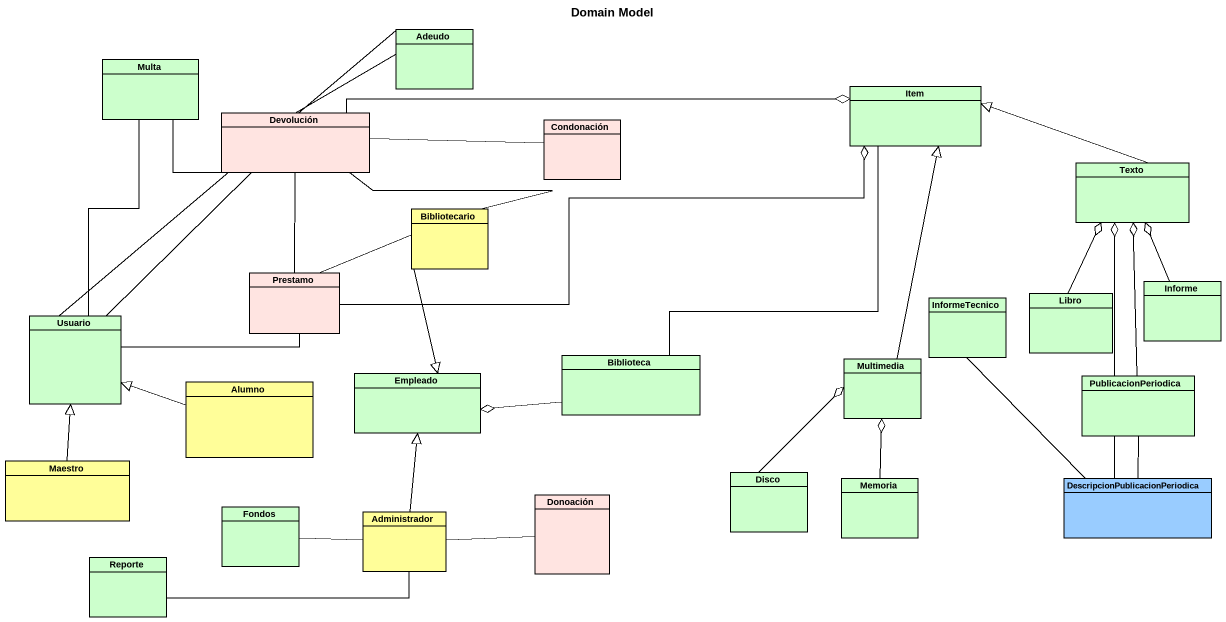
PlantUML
@startuml
title Domain Model
hide circle
hide empty members
class Adeudo #CCFFCC
class Multa #CCFFCC
class Item #CCFFCC
class Devolución #FFE4E1
class Condonación #FFE4E1
class Texto #CCFFCC
class Bibliotecario #FFFE99
class Prestamo #FFE4E1
class Usuario #CCFFCC
class InformeTecnico #CCFFCC
class Libro #CCFFCC
class Informe #CCFFCC
class Biblioteca #CCFFCC
class Alumno #FFFE99
class Empleado #CCFFCC
class Multimedia #CCFFCC
class PublicacionPeriodica #CCFFCC
class Maestro #FFFE99
class Disco #CCFFCC
class Fondos #CCFFCC
class Administrador #FFFE99
class Donoación #FFE4E1
class Memoria #CCFFCC
class "DescripcionPublicacionPeriodica" as DescripcionPublicacionPeriod #99CCFF
class Reporte #CCFFCC
Adeudo -- Usuario
Multa -right- Devolución
Devolución -up- Adeudo
Devolución -right-o Item
Devolución -right- Condonación
Devolución -- Usuario
Texto -left-|> Item
Bibliotecario -up- Devolución
Bibliotecario -left- Prestamo
Bibliotecario --|> Empleado
Prestamo -right-o Item
Prestamo -up- Devolución
Prestamo -left- Usuario
Usuario -up- Multa
InformeTecnico -up-o Texto
Libro -up-o Texto
Informe -up-o Texto
Biblioteca -up- Item
Biblioteca -left-o Empleado
Alumno -left-|> Usuario
Multimedia -up-|> Item
PublicacionPeriodica -up-o Texto
PublicacionPeriodica -- DescripcionPublicacionPeriod
Maestro -up-|> Usuario
Disco -up-o Multimedia
Administrador -up-|> Empleado
Administrador -left- Fondos
Administrador -right- Donoación
Memoria -up-o Multimedia
Reporte -right- Administrador
@enduml
